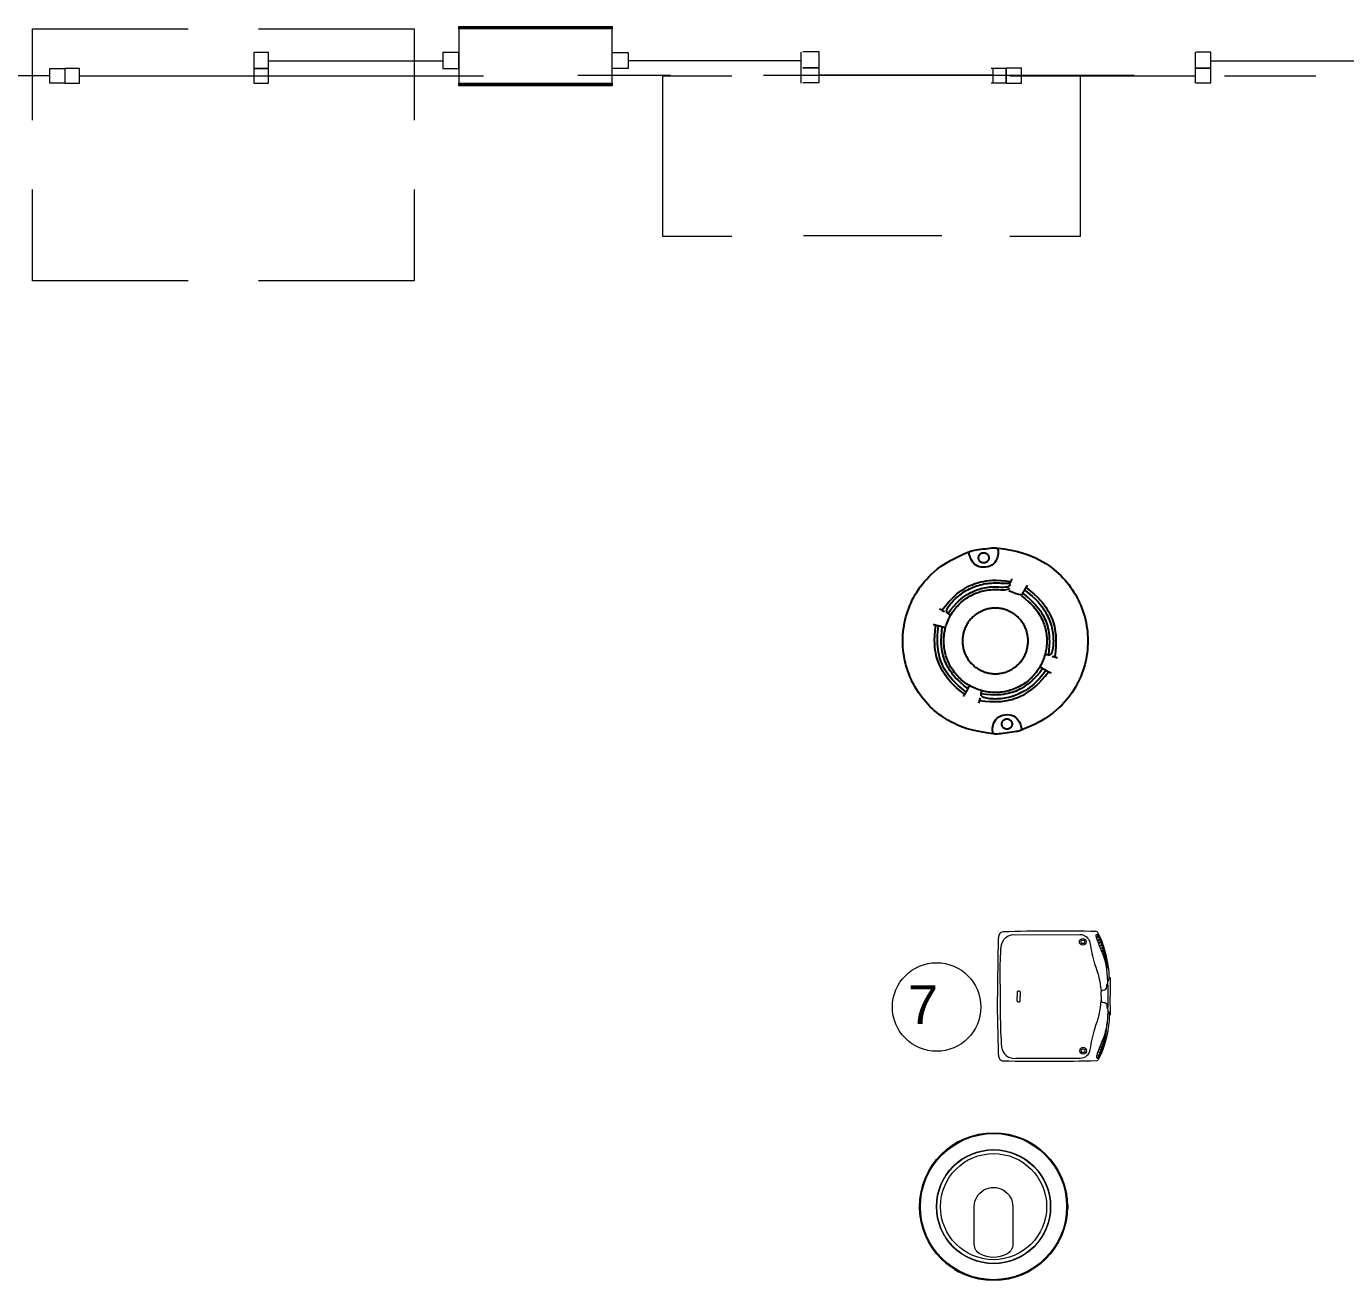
# Model space of a CAD drawing. Header units: inches. Extents: x 0.9 to 36.3, y 0.7 to 23.3.
# Drawn here: x 26.314 to 28.094, y 7.608 to 9.3 of the extents above; entities that cross this region are included whole.
import ezdxf

# ---------------------------------------------------------------- set-up
doc = ezdxf.new("R2010")
doc.units = ezdxf.units.IN
doc.layers.get('0').update_dxf_attribs({"color": 1})
for name, color, linetype, lineweight, true_color in [('Blocks', 7, 'Continuous', 5, 0x9a9c7f), ('Numbering Projectors', 7, 'Continuous', 0, 0x9a9c7f), ('PDF_Geometry', 7, 'Continuous', 9, 0x777777)]:
    doc.layers.add(name, color=color, linetype=linetype, lineweight=lineweight, true_color=true_color)
doc.layers.add('CCTV', color=38, linetype='Continuous', lineweight=0)
doc.layers.add('Smoke Detector', color=40, linetype='Continuous')
doc.styles.get("Standard").update_dxf_attribs({"font": 'arial.ttf'})

# ---------------------------------------------------------------- blocks, each defined once
blk = doc.blocks.new('HD60-TOP')
at = {"lineweight": 0}
for p, q in [((-1.292, 2.238), (-1.286, 2.228)), ((2.584, 0), (2.572, 0)), ((-1.292, -2.238), (-1.286, -2.228))]:
    blk.add_line(p, q, dxfattribs=at)
at = {"lineweight": 0, "flags": 128}
for points in [[(-1.241, 2.267), (-1.235, 2.257, 0.011482), (-1.337, 2.198), (-1.343, 2.208, -0.005759)], [(0.67, 0), (0.67, -1.304, -0.281624), (0.455, -1.655, -0.240543), (-0.455, -1.655, -0.281624), (-0.67, -1.304), (-0.67, 0, -1.000121)], [(2.584, -0.059), (2.572, -0.059, 0.011482), (2.572, 0.059), (2.584, 0.059, -0.005759)], [(-1.343, -2.208), (-1.337, -2.198, 0.011482), (-1.235, -2.257), (-1.241, -2.267, -0.005759)]]:
    blk.add_lwpolyline(points, format="xyb", close=True, dxfattribs=at)
at = {"lineweight": 0}
for radius in [2.572, 2.541, 1.986, 1.974]:
    blk.add_circle((0, 0), radius, dxfattribs=at)
blk.add_circle((0, 0), 1.845)
blk = doc.blocks.new('Epson 5040ub_top_cad-block.com')
at = {"color": 0}
for points in [[(-73.9, -4.5), (-73.9, 0), (0, 0)], [(73.9, -4.5), (73.9, 0), (0, 0)], [(-230.6, -53.4), (-238.1, -47.2)], [(-219.7, -49.3), (-227.7, -42.6)], [(-208.3, -44.9), (-216.4, -38.2)], [(-198.7, -41.1), (-206.5, -34.6)], [(-188.1, -37), (-195.3, -31)], [(-177.2, -32.4), (-183.1, -27.5)], [(-167.9, -28.7), (-172.6, -24.9)], [(-157.3, -24.9), (-160.4, -22.3)], [(-147.5, -21.8), (-149.4, -20.3)], [(-138.3, -19.3), (-138.9, -18.8)], [(138.3, -19.3), (138.9, -18.8)], [(147.5, -21.8), (149.4, -20.3)], [(157.3, -24.9), (160.4, -22.3)], [(167.9, -28.7), (172.6, -24.9)], [(177.2, -32.4), (183.1, -27.5)], [(188.1, -37), (195.3, -31)], [(198.7, -41.1), (206.5, -34.6)], [(208.3, -44.9), (216.4, -38.2)], [(219.7, -49.3), (227.7, -42.6)], [(230.6, -53.4), (238.1, -47.2)], [(-18.6, -359.4), (0, -359.4)], [(18.6, -359.4), (0, -359.4)], [(-18.6, -371.4), (0, -371.4)], [(18.6, -371.4), (0, -371.4)], [(-48.7, -438.5), (48.7, -438.5)]]:
    blk.add_lwpolyline(points, dxfattribs=at)
for points in [[(0, -36.6), (-16.8, -36.6, -0.354906), (-24.2, -30.6, -0.016056), (-25.6, -22.2, 0.285232), (-31.3, -15.4, 0.084022), (-44.3, -13.5, -0.143766), (-48.6, -12.3, -0.072792), (-51.7, -9.7), (-60.2, -10.3, 0.320532), (-65.8, -5.2, 0.048215), (-96.9, -4.8, 0.096612), (-253.6, -49, 0.263617), (-257.6, -55.1, 0.012885), (-257.6, -426.5, -0.781265)], [(-60.2, -10.3), (-106, -13.5, 0.045223), (-106, -13.5, 0.07056), (-174.3, -31.3, -0.006437), (-228.3, -52.6, -0.072856), (-242.6, -55.7, -0.70445), (-245.6, -48.9, -0.081569), (-240.3, -45.4, -0.0531), (-169.8, -21.4, -0.048177), (-106, -13.5, -6.183682)], [(-48.7, -438.5), (-87.3, -438.5, -0.020934), (-200.3, -433.8, -0.427836), (-246.2, -376.8), (-246.2, -120.6, -0.367703), (-212.3, -80.7, 0.026801), (-129.5, -62.7, 0.03082), (-129.5, -62.7, -0.081077), (-16.8, -36.6, -8.970593)], [(-246.5, -53.2, -0.112665), (-245.6, -51.7, -0.081569), (-240.3, -48.2, -0.0531), (-169.8, -24.2, -0.02751), (-133.5, -18.2, -0.02751)], [(0, -36.6), (16.8, -36.6, 0.354906), (24.2, -30.6, 0.016056), (25.6, -22.2, -0.285232), (31.3, -15.4, -0.084022), (44.3, -13.5, 0.143766), (48.6, -12.3, 0.072792), (51.7, -9.7), (60.2, -10.3, -0.320532), (65.8, -5.2, -0.048215), (96.9, -4.8, -0.096612), (253.6, -49, -0.263617), (257.6, -55.1, -0.012885), (257.6, -426.5, 0.781265)], [(48.7, -438.5), (87.3, -438.5, 0.020934), (200.3, -433.8, 0.427836), (246.2, -376.8), (246.2, -120.6, 0.367703), (212.3, -80.7, -0.026801), (129.5, -62.7, -0.03082), (129.5, -62.7, 0.081077), (16.8, -36.6, 8.970593)], [(60.2, -10.3), (106, -13.5, -0.045223), (106, -13.5, -0.07056), (174.3, -31.3, 0.006437), (228.3, -52.6, 0.072856), (242.6, -55.7, 0.70445), (245.6, -48.9, 0.081569), (240.3, -45.4, 0.0531), (169.8, -21.4, 0.048177), (106, -13.5, 6.183682)], [(246.5, -53.2, 0.112665), (245.6, -51.7, 0.081569), (240.3, -48.2, 0.0531), (169.8, -24.2, 0.02751), (133.5, -18.2, 0.02751)], [(-257.6, -426.5, 0.30611), (-247.4, -441.7, 0.079705), (-229.7, -445.7, 0.003039), (0, -450, 73.76926)], [(257.6, -426.5, -0.30611), (247.4, -441.7, -0.079705), (229.7, -445.7, -0.003039), (0, -450, -73.76926)]]:
    blk.add_lwpolyline(points, format="xyb", dxfattribs=at)
for centre, radius in [((-217, -109.2), 13.3), ((-217, -109.2), 7.38), ((217, -109.2), 13.3), ((217, -109.2), 7.38)]:
    blk.add_circle(centre, radius, dxfattribs=at)
for centre, radius, start, end in [((0, -858.8), 850.7, 86.5169, 93.4831), ((-14, -365.4), 7.59, 127.7395, 232.2605), ((14, -365.4), 7.59, 307.7395, 52.2605)]:
    blk.add_arc(centre, radius, start, end, dxfattribs=at)

msp = doc.modelspace()

# ---------------------------------------------------------------- linework, layer by layer
at = {"layer": 'Numbering Projectors', "linetype": 'ByBlock', "ltscale": 0.001}
msp.add_circle((27.5418, 7.9769), 0.0597, dxfattribs=at)
at = {"layer": 'PDF_Geometry', "linetype": 'ByBlock'}
for points in [[(26.3223, 9.173), (26.3223, 9.2963), (26.5323, 9.2963)], [(26.6272, 9.2963), (26.8372, 9.2963), (26.8372, 9.173)], [(26.8972, 9.298), (27.1039, 9.298), (26.8972, 9.298)], [(27.359, 9.223), (27.359, 9.243), (27.359, 9.2647)], [(27.3615, 9.2239), (27.3832, 9.2239), (27.3832, 9.2438), (27.3615, 9.2438), (27.3832, 9.2438), (27.3832, 9.2655), (27.3615, 9.2655)], [(27.891, 9.2231), (27.891, 9.2431), (27.891, 9.2648)], [(27.8917, 9.2233), (27.9117, 9.2233), (27.9117, 9.2434), (27.8917, 9.2434), (27.9117, 9.2434), (27.9117, 9.265), (27.8917, 9.265)], [(26.6406, 9.253), (26.8756, 9.253)], [(27.359, 9.253), (27.1257, 9.253)], [(27.6354, 9.2429), (27.6354, 9.2229), (27.6354, 9.2429), (27.6154, 9.2429)], [(27.6181, 9.2238), (27.6181, 9.2438)], [(27.6361, 9.2231), (27.6561, 9.2231), (27.6561, 9.2431), (27.6361, 9.2431)], [(27.9116, 9.2533), (28.1466, 9.2533)], [(26.3456, 9.233), (26.1106, 9.233)], [(26.3856, 9.233), (26.6206, 9.233)], [(26.4306, 9.233), (26.9306, 9.233)], [(27.0578, 9.2337), (27.1828, 9.2337)], [(27.1724, 9.233), (27.2657, 9.233)], [(27.1725, 9.0164), (27.1725, 9.233)], [(27.3081, 9.2338), (27.8081, 9.2338)], [(27.3624, 9.2336), (27.549, 9.2336)], [(27.6181, 9.2338), (27.3831, 9.2338)], [(27.6354, 9.2229), (27.6154, 9.2229)], [(27.6406, 9.233), (27.7355, 9.233), (27.7355, 9.0163), (27.6406, 9.0163)], [(27.6561, 9.2331), (27.891, 9.2331)], [(27.9299, 9.2328), (28.0533, 9.2328)], [(26.5323, 8.9563), (26.3223, 8.9563), (26.3223, 9.0796)], [(26.8372, 9.0796), (26.8372, 8.9563), (26.6272, 8.9563)], [(27.2657, 9.0164), (27.1724, 9.0164)], [(27.549, 9.0169), (27.3624, 9.0169)]]:
    msp.add_lwpolyline(points, dxfattribs=at)
for points in [[(27.1039, 9.298), (27.1039, 9.2963), (26.8972, 9.2963), (26.8972, 9.298), (26.8972, 9.2996), (27.1039, 9.2996)], [(26.8972, 9.2963), (26.8972, 9.2663), (26.8972, 9.223), (27.1039, 9.223), (27.1039, 9.2663), (27.1039, 9.2963)], [(26.6406, 9.243), (26.6406, 9.2646), (26.6206, 9.2646), (26.6206, 9.243)], [(26.8972, 9.243), (26.8972, 9.2646), (26.8756, 9.2646), (26.8756, 9.243)], [(27.1039, 9.243), (27.1039, 9.2646), (27.1256, 9.2646), (27.1256, 9.243)], [(26.3456, 9.223), (26.3456, 9.243), (26.3656, 9.243), (26.3656, 9.223)], [(26.3856, 9.223), (26.3856, 9.243), (26.3656, 9.243), (26.3656, 9.223)], [(26.6406, 9.223), (26.6406, 9.243), (26.6206, 9.243), (26.6206, 9.223)], [(27.1039, 9.2213), (27.1039, 9.2196), (26.8972, 9.2196), (26.8972, 9.2213), (26.8972, 9.223), (27.1039, 9.223)], [(26.8972, 9.2213), (27.1039, 9.2213)]]:
    msp.add_lwpolyline(points, close=True, dxfattribs=at)
at = {"layer": 'Smoke Detector', "linetype": 'ByBlock'}
for points in [[(27.6184, 8.5747), (27.6161, 8.573), (27.6136, 8.5717), (27.6108, 8.5708), (27.6078, 8.5702), (27.6049, 8.57), (27.6019, 8.5702), (27.5991, 8.5708), (27.5965, 8.5718), (27.5942, 8.5732), (27.5922, 8.575), (27.5905, 8.5769), (27.5891, 8.5791), (27.5879, 8.5812), (27.587, 8.5834), (27.5864, 8.5853), (27.5859, 8.5871), (27.5857, 8.5885), (27.5858, 8.5896), (27.5861, 8.5905), (27.5868, 8.5912), (27.5878, 8.5918), (27.5891, 8.5922), (27.5908, 8.5926), (27.5929, 8.593), (27.5955, 8.5934), (27.5983, 8.5939), (27.6014, 8.5943), (27.6046, 8.5947), (27.6078, 8.5951), (27.6109, 8.5955), (27.6138, 8.5958), (27.6164, 8.5961), (27.6185, 8.5963), (27.6203, 8.5963), (27.6217, 8.5963), (27.6228, 8.596), (27.6236, 8.5955), (27.6241, 8.5947), (27.6245, 8.5936), (27.6247, 8.5922), (27.6247, 8.5904), (27.6246, 8.5883), (27.6242, 8.586), (27.6237, 8.5836), (27.6228, 8.5812), (27.6217, 8.5788), (27.6202, 8.5766)], [(27.6087, 8.5888), (27.6089, 8.5886), (27.6091, 8.5885), (27.6093, 8.5884), (27.6095, 8.5883), (27.6097, 8.5881), (27.6098, 8.588), (27.61, 8.5878), (27.6102, 8.5877), (27.6103, 8.5875), (27.6105, 8.5873), (27.6106, 8.5872), (27.6108, 8.587), (27.6109, 8.5868), (27.611, 8.5866), (27.6111, 8.5864), (27.6113, 8.5862), (27.6114, 8.586), (27.6115, 8.5858), (27.6116, 8.5856), (27.6117, 8.5854), (27.6117, 8.5852), (27.6118, 8.585), (27.6119, 8.5848), (27.612, 8.5846), (27.612, 8.5843), (27.6121, 8.5841), (27.6121, 8.5839), (27.6121, 8.5837), (27.6122, 8.5834), (27.6122, 8.5832), (27.6122, 8.583), (27.6122, 8.5828), (27.6122, 8.5825), (27.6122, 8.5823), (27.6122, 8.5821), (27.6121, 8.5819), (27.6121, 8.5816), (27.6121, 8.5814), (27.612, 8.5812), (27.612, 8.581), (27.6119, 8.5808), (27.6118, 8.5805), (27.6117, 8.5803), (27.6117, 8.5801), (27.6116, 8.5799), (27.6115, 8.5797), (27.6114, 8.5795), (27.6113, 8.5793), (27.6111, 8.5791), (27.611, 8.5789), (27.6109, 8.5787), (27.6108, 8.5786), (27.6106, 8.5784), (27.6105, 8.5782), (27.6103, 8.578), (27.6102, 8.5779), (27.61, 8.5777), (27.6098, 8.5776), (27.6097, 8.5774), (27.6095, 8.5773), (27.6093, 8.5771), (27.6091, 8.577), (27.6089, 8.5769), (27.6087, 8.5768), (27.6085, 8.5767), (27.6083, 8.5766), (27.6081, 8.5765), (27.6079, 8.5764), (27.6077, 8.5763), (27.6075, 8.5762), (27.6073, 8.5761), (27.6071, 8.5761), (27.6068, 8.576), (27.6066, 8.576), (27.6064, 8.5759), (27.6062, 8.5759), (27.606, 8.5759), (27.6057, 8.5759), (27.6055, 8.5759), (27.6053, 8.5759), (27.605, 8.5759), (27.6048, 8.5759), (27.6046, 8.5759), (27.6044, 8.5759), (27.6041, 8.5759), (27.6039, 8.576), (27.6037, 8.576), (27.6035, 8.5761), (27.6033, 8.5761), (27.603, 8.5762), (27.6028, 8.5763), (27.6026, 8.5764), (27.6024, 8.5765), (27.6022, 8.5766), (27.602, 8.5767), (27.6018, 8.5768), (27.6016, 8.5769), (27.6014, 8.577), (27.6012, 8.5771), (27.6011, 8.5773), (27.6009, 8.5774), (27.6007, 8.5776), (27.6005, 8.5777), (27.6004, 8.5779), (27.6002, 8.578), (27.6001, 8.5782), (27.5999, 8.5784), (27.5998, 8.5786), (27.5996, 8.5787), (27.5995, 8.5789), (27.5994, 8.5791), (27.5993, 8.5793), (27.5992, 8.5795), (27.5991, 8.5797), (27.599, 8.5799), (27.5989, 8.5801), (27.5988, 8.5803), (27.5987, 8.5805), (27.5987, 8.5808), (27.5986, 8.581), (27.5985, 8.5812), (27.5985, 8.5814), (27.5984, 8.5816), (27.5984, 8.5819), (27.5984, 8.5821), (27.5984, 8.5823), (27.5984, 8.5825), (27.5984, 8.5828), (27.5984, 8.583), (27.5984, 8.5832), (27.5984, 8.5834), (27.5984, 8.5837), (27.5984, 8.5839), (27.5985, 8.5841), (27.5985, 8.5843), (27.5986, 8.5846), (27.5987, 8.5848), (27.5987, 8.585), (27.5988, 8.5852), (27.5989, 8.5854), (27.599, 8.5856), (27.5991, 8.5858), (27.5992, 8.586), (27.5993, 8.5862), (27.5994, 8.5864), (27.5995, 8.5866), (27.5996, 8.5868), (27.5998, 8.587), (27.5999, 8.5872), (27.6001, 8.5873), (27.6002, 8.5875), (27.6004, 8.5877), (27.6005, 8.5878), (27.6007, 8.588), (27.6009, 8.5881), (27.6011, 8.5883), (27.6012, 8.5884), (27.6014, 8.5885), (27.6016, 8.5886), (27.6018, 8.5888), (27.602, 8.5889), (27.6022, 8.589), (27.6024, 8.5891), (27.6026, 8.5892), (27.6028, 8.5892), (27.603, 8.5893), (27.6033, 8.5894), (27.6035, 8.5895), (27.6037, 8.5895), (27.6039, 8.5896), (27.6041, 8.5896), (27.6044, 8.5896), (27.6046, 8.5897), (27.6048, 8.5897), (27.605, 8.5897), (27.6053, 8.5897), (27.6055, 8.5897), (27.6057, 8.5897), (27.606, 8.5897), (27.6062, 8.5896), (27.6064, 8.5896), (27.6066, 8.5896), (27.6068, 8.5895), (27.6071, 8.5895), (27.6073, 8.5894), (27.6075, 8.5893), (27.6077, 8.5892), (27.6079, 8.5892), (27.6081, 8.5891), (27.6083, 8.589), (27.6085, 8.5889)], [(27.5782, 8.4821), (27.5778, 8.4807), (27.5775, 8.4793), (27.5773, 8.4779), (27.577, 8.4764), (27.5769, 8.475), (27.5768, 8.4736), (27.5767, 8.4721), (27.5767, 8.4707), (27.5767, 8.4692), (27.5768, 8.4678), (27.5769, 8.4663), (27.577, 8.4649), (27.5773, 8.4635), (27.5775, 8.462), (27.5778, 8.4606), (27.5782, 8.4592), (27.5786, 8.4578), (27.579, 8.4564), (27.5795, 8.4551), (27.58, 8.4537), (27.5806, 8.4524), (27.5812, 8.4511), (27.5819, 8.4498), (27.5826, 8.4485), (27.5833, 8.4473), (27.5841, 8.4461), (27.585, 8.4449), (27.5858, 8.4437), (27.5867, 8.4426), (27.5877, 8.4415), (27.5886, 8.4404), (27.5896, 8.4394), (27.5907, 8.4383), (27.5918, 8.4374), (27.5929, 8.4364), (27.594, 8.4355), (27.5952, 8.4347), (27.5964, 8.4338), (27.5976, 8.4331), (27.5988, 8.4323), (27.6001, 8.4316), (27.6014, 8.431), (27.6027, 8.4303), (27.604, 8.4298), (27.6054, 8.4292), (27.6067, 8.4287), (27.6081, 8.4283), (27.6095, 8.4279), (27.6109, 8.4275), (27.6123, 8.4272), (27.6137, 8.427), (27.6152, 8.4268), (27.6166, 8.4266), (27.6181, 8.4265), (27.6195, 8.4264), (27.621, 8.4264), (27.6224, 8.4264), (27.6238, 8.4265), (27.6253, 8.4266), (27.6267, 8.4268), (27.6282, 8.427), (27.6296, 8.4272), (27.631, 8.4275), (27.6324, 8.4279), (27.6338, 8.4283), (27.6352, 8.4287), (27.6366, 8.4292), (27.6379, 8.4298), (27.6392, 8.4303), (27.6405, 8.431), (27.6418, 8.4316), (27.6431, 8.4323), (27.6443, 8.4331), (27.6456, 8.4338), (27.6467, 8.4347), (27.6479, 8.4355), (27.649, 8.4364), (27.6502, 8.4374), (27.6512, 8.4383), (27.6523, 8.4394), (27.6533, 8.4404), (27.6542, 8.4415), (27.6552, 8.4426), (27.6561, 8.4437), (27.6569, 8.4449), (27.6578, 8.4461), (27.6586, 8.4473), (27.6593, 8.4485), (27.66, 8.4498), (27.6607, 8.4511), (27.6613, 8.4524), (27.6619, 8.4537), (27.6624, 8.4551), (27.6629, 8.4564), (27.6633, 8.4578), (27.6637, 8.4592), (27.6641, 8.4606), (27.6644, 8.462), (27.6646, 8.4635), (27.6649, 8.4649), (27.665, 8.4663), (27.6651, 8.4678), (27.6652, 8.4692), (27.6652, 8.4707), (27.6652, 8.4721), (27.6651, 8.4736), (27.665, 8.475), (27.6649, 8.4764), (27.6646, 8.4779), (27.6644, 8.4793), (27.6641, 8.4807), (27.6637, 8.4821), (27.6633, 8.4835), (27.6629, 8.4849), (27.6624, 8.4863), (27.6619, 8.4876), (27.6613, 8.4889), (27.6607, 8.4903), (27.66, 8.4915), (27.6593, 8.4928), (27.6586, 8.4941), (27.6578, 8.4953), (27.6569, 8.4965), (27.6561, 8.4976), (27.6552, 8.4988), (27.6542, 8.4999), (27.6533, 8.5009), (27.6523, 8.502), (27.6512, 8.503), (27.6502, 8.504), (27.649, 8.5049), (27.6479, 8.5058), (27.6467, 8.5067), (27.6456, 8.5075), (27.6443, 8.5083), (27.6431, 8.509), (27.6418, 8.5097), (27.6405, 8.5104), (27.6392, 8.511), (27.6379, 8.5116), (27.6366, 8.5121), (27.6352, 8.5126), (27.6338, 8.513), (27.6324, 8.5134), (27.631, 8.5138), (27.6296, 8.5141), (27.6282, 8.5144), (27.6267, 8.5146), (27.6253, 8.5147), (27.6238, 8.5149), (27.6224, 8.5149), (27.621, 8.515), (27.6195, 8.5149), (27.6181, 8.5149), (27.6166, 8.5147), (27.6152, 8.5146), (27.6137, 8.5144), (27.6123, 8.5141), (27.6109, 8.5138), (27.6095, 8.5134), (27.6081, 8.513), (27.6067, 8.5126), (27.6054, 8.5121), (27.604, 8.5116), (27.6027, 8.511), (27.6014, 8.5104), (27.6001, 8.5097), (27.5988, 8.509), (27.5976, 8.5083), (27.5964, 8.5075), (27.5952, 8.5067), (27.594, 8.5058), (27.5929, 8.5049), (27.5918, 8.504), (27.5907, 8.503), (27.5896, 8.502), (27.5886, 8.5009), (27.5877, 8.4999), (27.5867, 8.4988), (27.5858, 8.4976), (27.585, 8.4965), (27.5841, 8.4953), (27.5833, 8.4941), (27.5826, 8.4928), (27.5819, 8.4915), (27.5812, 8.4903), (27.5806, 8.4889), (27.58, 8.4876), (27.5795, 8.4863), (27.579, 8.4849), (27.5786, 8.4835)], [(27.6235, 8.3667), (27.6258, 8.3683), (27.6283, 8.3696), (27.6311, 8.3706), (27.6341, 8.3711), (27.637, 8.3713), (27.64, 8.3711), (27.6428, 8.3706), (27.6454, 8.3695), (27.6477, 8.3681), (27.6497, 8.3664), (27.6514, 8.3644), (27.6528, 8.3623), (27.654, 8.3601), (27.6549, 8.358), (27.6556, 8.356), (27.656, 8.3543), (27.6562, 8.3528), (27.6561, 8.3517), (27.6558, 8.3508), (27.6551, 8.3501), (27.6542, 8.3495), (27.6528, 8.3491), (27.6511, 8.3487), (27.649, 8.3483), (27.6464, 8.3479), (27.6436, 8.3475), (27.6405, 8.347), (27.6373, 8.3466), (27.6341, 8.3462), (27.631, 8.3458), (27.6281, 8.3455), (27.6255, 8.3452), (27.6234, 8.3451), (27.6216, 8.345), (27.6202, 8.3451), (27.6192, 8.3454), (27.6183, 8.3459), (27.6178, 8.3466), (27.6174, 8.3477), (27.6173, 8.3492), (27.6172, 8.3509), (27.6173, 8.353), (27.6177, 8.3553), (27.6182, 8.3577), (27.6191, 8.3601), (27.6202, 8.3625), (27.6217, 8.3647)], [(27.6433, 8.3568), (27.6433, 8.3566), (27.6432, 8.3563), (27.6431, 8.3561), (27.643, 8.3559), (27.6429, 8.3557), (27.6428, 8.3555), (27.6427, 8.3553), (27.6426, 8.3551), (27.6425, 8.3549), (27.6424, 8.3547), (27.6423, 8.3545), (27.6421, 8.3544), (27.642, 8.3542), (27.6418, 8.354), (27.6417, 8.3538), (27.6415, 8.3537), (27.6414, 8.3535), (27.6412, 8.3534), (27.641, 8.3532), (27.6408, 8.3531), (27.6407, 8.3529), (27.6405, 8.3528), (27.6403, 8.3527), (27.6401, 8.3526), (27.6399, 8.3525), (27.6397, 8.3524), (27.6395, 8.3523), (27.6393, 8.3522), (27.6391, 8.3521), (27.6389, 8.352), (27.6386, 8.3519), (27.6384, 8.3519), (27.6382, 8.3518), (27.638, 8.3518), (27.6378, 8.3517), (27.6375, 8.3517), (27.6373, 8.3517), (27.6371, 8.3517), (27.6369, 8.3517), (27.6366, 8.3516), (27.6364, 8.3517), (27.6362, 8.3517), (27.636, 8.3517), (27.6357, 8.3517), (27.6355, 8.3517), (27.6353, 8.3518), (27.6351, 8.3518), (27.6348, 8.3519), (27.6346, 8.3519), (27.6344, 8.352), (27.6342, 8.3521), (27.634, 8.3522), (27.6338, 8.3523), (27.6336, 8.3524), (27.6334, 8.3525), (27.6332, 8.3526), (27.633, 8.3527), (27.6328, 8.3528), (27.6326, 8.3529), (27.6324, 8.3531), (27.6322, 8.3532), (27.6321, 8.3534), (27.6319, 8.3535), (27.6317, 8.3537), (27.6316, 8.3538), (27.6314, 8.354), (27.6313, 8.3542), (27.6311, 8.3544), (27.631, 8.3545), (27.6309, 8.3547), (27.6308, 8.3549), (27.6306, 8.3551), (27.6305, 8.3553), (27.6304, 8.3555), (27.6303, 8.3557), (27.6302, 8.3559), (27.6302, 8.3561), (27.6301, 8.3563), (27.63, 8.3566), (27.6299, 8.3568), (27.6299, 8.357), (27.6298, 8.3572), (27.6298, 8.3574), (27.6298, 8.3577), (27.6297, 8.3579), (27.6297, 8.3581), (27.6297, 8.3583), (27.6297, 8.3586), (27.6297, 8.3588), (27.6297, 8.359), (27.6297, 8.3592), (27.6298, 8.3595), (27.6298, 8.3597), (27.6298, 8.3599), (27.6299, 8.3601), (27.6299, 8.3604), (27.63, 8.3606), (27.6301, 8.3608), (27.6302, 8.361), (27.6302, 8.3612), (27.6303, 8.3614), (27.6304, 8.3616), (27.6305, 8.3618), (27.6306, 8.362), (27.6308, 8.3622), (27.6309, 8.3624), (27.631, 8.3626), (27.6311, 8.3628), (27.6313, 8.363), (27.6314, 8.3631), (27.6316, 8.3633), (27.6317, 8.3635), (27.6319, 8.3636), (27.6321, 8.3638), (27.6322, 8.3639), (27.6324, 8.3641), (27.6326, 8.3642), (27.6328, 8.3643), (27.633, 8.3644), (27.6332, 8.3646), (27.6334, 8.3647), (27.6336, 8.3648), (27.6338, 8.3649), (27.634, 8.365), (27.6342, 8.365), (27.6344, 8.3651), (27.6346, 8.3652), (27.6348, 8.3653), (27.6351, 8.3653), (27.6353, 8.3654), (27.6355, 8.3654), (27.6357, 8.3654), (27.636, 8.3655), (27.6362, 8.3655), (27.6364, 8.3655), (27.6366, 8.3655), (27.6369, 8.3655), (27.6371, 8.3655), (27.6373, 8.3655), (27.6375, 8.3654), (27.6378, 8.3654), (27.638, 8.3654), (27.6382, 8.3653), (27.6384, 8.3653), (27.6386, 8.3652), (27.6389, 8.3651), (27.6391, 8.365), (27.6393, 8.365), (27.6395, 8.3649), (27.6397, 8.3648), (27.6399, 8.3647), (27.6401, 8.3646), (27.6403, 8.3644), (27.6405, 8.3643), (27.6407, 8.3642), (27.6408, 8.3641), (27.641, 8.3639), (27.6412, 8.3638), (27.6414, 8.3636), (27.6415, 8.3635), (27.6417, 8.3633), (27.6418, 8.3631), (27.642, 8.363), (27.6421, 8.3628), (27.6423, 8.3626), (27.6424, 8.3624), (27.6425, 8.3622), (27.6426, 8.362), (27.6427, 8.3618), (27.6428, 8.3616), (27.6429, 8.3614), (27.643, 8.3612), (27.6431, 8.361), (27.6432, 8.3608), (27.6433, 8.3606), (27.6433, 8.3604), (27.6434, 8.3601), (27.6434, 8.3599), (27.6435, 8.3597), (27.6435, 8.3595), (27.6435, 8.3592), (27.6435, 8.359), (27.6435, 8.3588), (27.6436, 8.3586), (27.6435, 8.3583), (27.6435, 8.3581), (27.6435, 8.3579), (27.6435, 8.3577), (27.6435, 8.3574), (27.6434, 8.3572), (27.6434, 8.357)]]:
    msp.add_lwpolyline(points, close=True, dxfattribs=at)
for points in [[(27.621, 8.5963), (27.6324, 8.5948), (27.6424, 8.5931), (27.6511, 8.5912), (27.6587, 8.5891), (27.6652, 8.5869), (27.671, 8.5846), (27.6762, 8.5822), (27.6808, 8.5798), (27.6852, 8.5774), (27.6892, 8.5749), (27.693, 8.5724), (27.6966, 8.5698), (27.7, 8.5672), (27.7032, 8.5645), (27.7063, 8.5618), (27.7092, 8.5589), (27.7121, 8.556), (27.7148, 8.553), (27.7174, 8.5499), (27.72, 8.5467), (27.7224, 8.5434), (27.7247, 8.54), (27.727, 8.5366), (27.7291, 8.5331), (27.731, 8.5295), (27.7329, 8.5259), (27.7346, 8.5222), (27.7363, 8.5184), (27.7378, 8.5146), (27.7392, 8.5108), (27.7404, 8.5069), (27.7415, 8.503), (27.7425, 8.499), (27.7434, 8.495), (27.7441, 8.491), (27.7447, 8.487), (27.7452, 8.4829), (27.7455, 8.4788), (27.7457, 8.4748), (27.7458, 8.4707), (27.7457, 8.4666), (27.7455, 8.4625), (27.7452, 8.4584), (27.7447, 8.4544), (27.7441, 8.4503), (27.7434, 8.4463), (27.7425, 8.4423), (27.7415, 8.4384), (27.7404, 8.4344), (27.7392, 8.4305), (27.7378, 8.4267), (27.7363, 8.4229), (27.7346, 8.4192), (27.7329, 8.4155), (27.731, 8.4118), (27.7291, 8.4083), (27.7269, 8.4048), (27.7247, 8.4013), (27.7223, 8.3979), (27.7197, 8.3945), (27.7169, 8.3911), (27.7139, 8.3877), (27.7106, 8.3842), (27.707, 8.3807), (27.7032, 8.3772), (27.6988, 8.3736), (27.6939, 8.3699), (27.6881, 8.366), (27.6814, 8.3621), (27.6737, 8.3581), (27.6646, 8.3539), (27.6542, 8.3495)], [(27.6202, 8.3451), (27.609, 8.3466), (27.5992, 8.3483), (27.5906, 8.3502), (27.5832, 8.3522), (27.5766, 8.3544), (27.5709, 8.3567), (27.5657, 8.3591), (27.5611, 8.3615), (27.5567, 8.364), (27.5527, 8.3664), (27.5489, 8.369), (27.5453, 8.3715), (27.5419, 8.3741), (27.5387, 8.3768), (27.5356, 8.3796), (27.5327, 8.3824), (27.5298, 8.3853), (27.5271, 8.3884), (27.5245, 8.3915), (27.5219, 8.3947), (27.5195, 8.398), (27.5172, 8.4013), (27.515, 8.4048), (27.5129, 8.4083), (27.5109, 8.4118), (27.509, 8.4155), (27.5073, 8.4192), (27.5056, 8.4229), (27.5041, 8.4267), (27.5028, 8.4305), (27.5015, 8.4344), (27.5004, 8.4384), (27.4994, 8.4423), (27.4985, 8.4463), (27.4978, 8.4503), (27.4972, 8.4544), (27.4967, 8.4584), (27.4964, 8.4625), (27.4962, 8.4666), (27.4961, 8.4707), (27.4962, 8.4748), (27.4964, 8.4788), (27.4967, 8.4829), (27.4972, 8.487), (27.4978, 8.491), (27.4985, 8.495), (27.4994, 8.499), (27.5004, 8.503), (27.5015, 8.5069), (27.5028, 8.5108), (27.5041, 8.5146), (27.5056, 8.5184), (27.5073, 8.5222), (27.509, 8.5259), (27.5109, 8.5295), (27.5129, 8.5331), (27.515, 8.5366), (27.5172, 8.54), (27.5196, 8.5435), (27.5222, 8.5469), (27.525, 8.5503), (27.528, 8.5537), (27.5313, 8.5571), (27.5349, 8.5606), (27.5388, 8.5642), (27.5431, 8.5678), (27.5481, 8.5715), (27.5539, 8.5753), (27.5606, 8.5793), (27.5685, 8.5834), (27.5777, 8.5876), (27.5884, 8.592)], [(27.549, 8.5122), (27.5537, 8.5182), (27.5581, 8.5233), (27.5621, 8.5276), (27.5658, 8.5312), (27.5692, 8.5342), (27.5725, 8.5367), (27.5755, 8.5389), (27.5784, 8.5407), (27.5813, 8.5424), (27.584, 8.5439), (27.5868, 8.5453), (27.5896, 8.5465), (27.5924, 8.5476), (27.5953, 8.5486), (27.5983, 8.5495), (27.6015, 8.5503), (27.6049, 8.551), (27.6085, 8.5517), (27.6126, 8.5522), (27.6172, 8.5525), (27.6223, 8.5525), (27.6282, 8.5523), (27.6349, 8.5518), (27.6425, 8.5509)], [(27.6561, 8.5316), (27.6612, 8.5276), (27.6655, 8.5239), (27.6691, 8.5205), (27.6722, 8.5174), (27.6747, 8.5144), (27.6768, 8.5117), (27.6787, 8.5091), (27.6802, 8.5067), (27.6817, 8.5043), (27.6829, 8.5019), (27.6841, 8.4997), (27.6851, 8.4974), (27.686, 8.4952), (27.6868, 8.493), (27.6875, 8.4909), (27.6881, 8.4887), (27.6887, 8.4865), (27.6892, 8.4842), (27.6896, 8.482), (27.6899, 8.4797), (27.6902, 8.4775), (27.6903, 8.4752), (27.6905, 8.4729), (27.6905, 8.4707), (27.6905, 8.4684), (27.6903, 8.4661), (27.6902, 8.4639), (27.6899, 8.4616), (27.6896, 8.4593), (27.6892, 8.4571), (27.6887, 8.4549), (27.6881, 8.4527), (27.6875, 8.4505), (27.6868, 8.4483), (27.686, 8.4462), (27.6852, 8.4441), (27.6843, 8.442), (27.6833, 8.4399), (27.6823, 8.4379), (27.6812, 8.4359), (27.68, 8.4339), (27.6788, 8.432), (27.6775, 8.4302), (27.6761, 8.4283), (27.6747, 8.4266), (27.6732, 8.4248), (27.6717, 8.4231), (27.6701, 8.4215), (27.6685, 8.4199), (27.6668, 8.4184), (27.6651, 8.4169), (27.6633, 8.4155), (27.6615, 8.4141), (27.6596, 8.4129), (27.6577, 8.4116), (27.6557, 8.4104), (27.6537, 8.4093), (27.6517, 8.4083), (27.6497, 8.4073), (27.6476, 8.4064), (27.6454, 8.4056), (27.6433, 8.4048), (27.6411, 8.4041), (27.639, 8.4035), (27.6367, 8.4029), (27.6345, 8.4025), (27.6323, 8.4021), (27.63, 8.4017), (27.6278, 8.4015), (27.6255, 8.4013), (27.6232, 8.4012), (27.621, 8.4011), (27.6187, 8.4012), (27.6164, 8.4013), (27.6141, 8.4015), (27.6119, 8.4017), (27.6096, 8.4021), (27.6074, 8.4025), (27.6052, 8.4029), (27.603, 8.4035), (27.6008, 8.4041), (27.5986, 8.4048), (27.5965, 8.4056), (27.5943, 8.4064), (27.5923, 8.4073), (27.5902, 8.4083), (27.5882, 8.4093), (27.5862, 8.4104), (27.5842, 8.4116), (27.5823, 8.4129), (27.5804, 8.4141), (27.5786, 8.4155), (27.5768, 8.4169), (27.5751, 8.4184), (27.5734, 8.4199), (27.5718, 8.4215), (27.5702, 8.4231), (27.5687, 8.4248), (27.5672, 8.4266), (27.5658, 8.4283), (27.5644, 8.4302), (27.5631, 8.432), (27.5619, 8.4339), (27.5607, 8.4359), (27.5596, 8.4379), (27.5586, 8.4399), (27.5576, 8.442), (27.5567, 8.4441), (27.5559, 8.4462), (27.5551, 8.4483), (27.5544, 8.4505), (27.5538, 8.4527), (27.5532, 8.4549), (27.5528, 8.4571), (27.5523, 8.4593), (27.552, 8.4616), (27.5518, 8.4639), (27.5516, 8.4661), (27.5515, 8.4684), (27.5514, 8.4707), (27.5515, 8.4729), (27.5516, 8.4752), (27.5518, 8.4775), (27.552, 8.4797), (27.5523, 8.482), (27.5528, 8.4842), (27.5532, 8.4865), (27.5538, 8.4887), (27.5544, 8.4909), (27.5551, 8.493), (27.5559, 8.4952), (27.5567, 8.4973), (27.5576, 8.4994), (27.5586, 8.5014), (27.5596, 8.5034), (27.5607, 8.5054), (27.5619, 8.5074), (27.5631, 8.5093), (27.5644, 8.5112), (27.5658, 8.513), (27.5672, 8.5148), (27.5687, 8.5165), (27.5702, 8.5182), (27.5718, 8.5198), (27.5734, 8.5214), (27.5751, 8.523), (27.5768, 8.5244), (27.5786, 8.5258), (27.5804, 8.5272), (27.5823, 8.5285), (27.5842, 8.5297), (27.5862, 8.5309), (27.5882, 8.532), (27.5902, 8.533), (27.5923, 8.534), (27.5943, 8.5349), (27.5965, 8.5357), (27.5986, 8.5365), (27.6008, 8.5372), (27.603, 8.5378), (27.6052, 8.5384), (27.6074, 8.5389), (27.6097, 8.5393), (27.6121, 8.5396), (27.6145, 8.5398), (27.617, 8.54), (27.6197, 8.54), (27.6225, 8.54), (27.6254, 8.5399), (27.6283, 8.5398), (27.6311, 8.5397), (27.6338, 8.5397), (27.6361, 8.5399), (27.638, 8.5403), (27.6394, 8.5411), (27.6401, 8.5422)], [(27.56, 8.5058), (27.5589, 8.5065), (27.5578, 8.5072), (27.5569, 8.5078), (27.5562, 8.5085), (27.5557, 8.5093), (27.5554, 8.5102), (27.5553, 8.5112), (27.5555, 8.5124), (27.5561, 8.5137), (27.5568, 8.5153), (27.5579, 8.5169), (27.5591, 8.5187), (27.5605, 8.5205), (27.5621, 8.5224), (27.5638, 8.5242), (27.5656, 8.5261), (27.5674, 8.5278), (27.5693, 8.5296), (27.5713, 8.5312), (27.5733, 8.5328), (27.5753, 8.5343), (27.5774, 8.5358), (27.5796, 8.5372), (27.5818, 8.5385), (27.584, 8.5398), (27.5863, 8.5409), (27.5886, 8.542), (27.591, 8.543), (27.5934, 8.544), (27.5958, 8.5448), (27.5982, 8.5456), (27.6007, 8.5463), (27.6032, 8.547), (27.6057, 8.5475), (27.6082, 8.548), (27.6107, 8.5483), (27.6133, 8.5486), (27.6158, 8.5488), (27.6184, 8.549), (27.621, 8.549), (27.6235, 8.549), (27.626, 8.5489), (27.6285, 8.5487), (27.6308, 8.5486), (27.633, 8.5485), (27.635, 8.5485), (27.6368, 8.5485), (27.6383, 8.5486), (27.6395, 8.5488), (27.6405, 8.5492), (27.6413, 8.5497), (27.6419, 8.5504), (27.6423, 8.5512), (27.6427, 8.5522), (27.6431, 8.5533), (27.6434, 8.5545)], [(27.5568, 8.5077), (27.561, 8.513), (27.5649, 8.5176), (27.5685, 8.5214), (27.5718, 8.5246), (27.5749, 8.5273), (27.5777, 8.5295), (27.5805, 8.5314), (27.5831, 8.5331), (27.5856, 8.5346), (27.588, 8.5359), (27.5904, 8.5371), (27.5928, 8.5382), (27.5951, 8.5392), (27.5974, 8.54), (27.5997, 8.5407), (27.602, 8.5414), (27.6043, 8.542), (27.6067, 8.5425), (27.6091, 8.5429), (27.6116, 8.5432), (27.6142, 8.5435), (27.6168, 8.5437), (27.6196, 8.5437), (27.6226, 8.5437), (27.6256, 8.5436), (27.6287, 8.5434), (27.6317, 8.5434), (27.6345, 8.5435), (27.637, 8.5438), (27.6391, 8.5445), (27.6406, 8.5456), (27.6415, 8.5472)], [(27.6392, 8.5386), (27.6448, 8.5364), (27.6491, 8.5348), (27.6523, 8.5339), (27.6546, 8.5335), (27.6561, 8.5334), (27.657, 8.5337), (27.6576, 8.5342), (27.658, 8.5348), (27.6583, 8.5353), (27.6586, 8.5359), (27.659, 8.5365), (27.6593, 8.5371), (27.6596, 8.5376), (27.6599, 8.5382), (27.6603, 8.5388), (27.6606, 8.5394), (27.661, 8.54), (27.6613, 8.5406), (27.6617, 8.5413), (27.6621, 8.542), (27.6626, 8.5428), (27.6631, 8.5437), (27.6637, 8.5447), (27.6644, 8.5458)], [(27.6625, 8.5426), (27.6685, 8.5379), (27.6736, 8.5335), (27.6779, 8.5295), (27.6815, 8.5258), (27.6845, 8.5224), (27.687, 8.5192), (27.6891, 8.5161), (27.691, 8.5132), (27.6927, 8.5104), (27.6942, 8.5076), (27.6955, 8.5048), (27.6968, 8.5021), (27.6979, 8.4993), (27.6988, 8.4963), (27.6997, 8.4933), (27.7006, 8.4901), (27.7013, 8.4868), (27.7019, 8.4831), (27.7024, 8.479), (27.7027, 8.4744), (27.7028, 8.4693), (27.7026, 8.4634), (27.7021, 8.4567), (27.7012, 8.4492)], [(27.658, 8.5348), (27.6633, 8.5306), (27.6678, 8.5267), (27.6717, 8.5231), (27.6749, 8.5198), (27.6776, 8.5168), (27.6798, 8.5139), (27.6817, 8.5112), (27.6834, 8.5086), (27.6849, 8.506), (27.6862, 8.5036), (27.6874, 8.5011), (27.6885, 8.4987), (27.6895, 8.4961), (27.6904, 8.4936), (27.6912, 8.4909), (27.6919, 8.488), (27.6926, 8.485), (27.6931, 8.4817), (27.6936, 8.4781), (27.6938, 8.474), (27.6939, 8.4694), (27.6937, 8.4642), (27.6933, 8.4583), (27.6925, 8.4515)], [(27.6606, 8.5393), (27.6663, 8.5348), (27.6711, 8.5306), (27.6752, 8.5268), (27.6786, 8.5233), (27.6815, 8.52), (27.6839, 8.5169), (27.686, 8.514), (27.6877, 8.5112), (27.6893, 8.5085), (27.6908, 8.5059), (27.692, 8.5033), (27.6932, 8.5008), (27.6942, 8.4983), (27.6951, 8.4959), (27.6959, 8.4934), (27.6966, 8.4909), (27.6972, 8.4885), (27.6978, 8.486), (27.6982, 8.4834), (27.6986, 8.4809), (27.6989, 8.4783), (27.6991, 8.4758), (27.6992, 8.4732), (27.6993, 8.4707), (27.6992, 8.4681), (27.6991, 8.4656), (27.6989, 8.4632), (27.6986, 8.4609), (27.6983, 8.4588), (27.6978, 8.4569), (27.6973, 8.4552), (27.6967, 8.4539), (27.696, 8.4529), (27.6953, 8.4523), (27.6944, 8.4518), (27.6935, 8.4517), (27.6925, 8.4517), (27.6914, 8.4518), (27.6902, 8.4521), (27.6889, 8.4525)], [(27.5458, 8.5141), (27.5468, 8.5135), (27.5477, 8.513), (27.5484, 8.5126), (27.549, 8.5122), (27.5496, 8.5118), (27.5503, 8.5114), (27.5512, 8.5109), (27.5523, 8.5103)], [(27.5371, 8.4931), (27.5384, 8.4928), (27.5395, 8.4925), (27.5405, 8.4922), (27.5414, 8.492), (27.5423, 8.4917), (27.5431, 8.4915), (27.5439, 8.4913), (27.5447, 8.4911), (27.5456, 8.4909), (27.5464, 8.4906), (27.5474, 8.4904), (27.5483, 8.4901), (27.5494, 8.4898), (27.5505, 8.4895), (27.5517, 8.4892), (27.553, 8.4889)], [(27.5794, 8.3987), (27.5734, 8.4034), (27.5683, 8.4078), (27.5641, 8.4118), (27.5604, 8.4155), (27.5574, 8.419), (27.5549, 8.4222), (27.5528, 8.4252), (27.5509, 8.4282), (27.5492, 8.431), (27.5477, 8.4338), (27.5464, 8.4365), (27.5452, 8.4393), (27.5441, 8.4421), (27.5431, 8.445), (27.5422, 8.448), (27.5414, 8.4512), (27.5406, 8.4546), (27.54, 8.4583), (27.5395, 8.4623), (27.5392, 8.4669), (27.5391, 8.4721), (27.5393, 8.4779), (27.5398, 8.4846), (27.5407, 8.4922)], [(27.5813, 8.402), (27.5756, 8.4066), (27.5708, 8.4107), (27.5667, 8.4145), (27.5633, 8.4181), (27.5604, 8.4214), (27.558, 8.4244), (27.5559, 8.4274), (27.5542, 8.4301), (27.5526, 8.4328), (27.5511, 8.4355), (27.5498, 8.4381), (27.5487, 8.4407), (27.5476, 8.4434), (27.5467, 8.4462), (27.5458, 8.4491), (27.5451, 8.4521), (27.5443, 8.4553), (27.5437, 8.4588), (27.5433, 8.4627), (27.543, 8.4671), (27.5429, 8.472), (27.5431, 8.4776), (27.5436, 8.484), (27.5444, 8.4912)], [(27.5839, 8.4065), (27.5786, 8.4107), (27.5741, 8.4146), (27.5702, 8.4182), (27.567, 8.4215), (27.5643, 8.4246), (27.5621, 8.4275), (27.5602, 8.4302), (27.5585, 8.4328), (27.557, 8.4353), (27.5557, 8.4378), (27.5545, 8.4402), (27.5534, 8.4427), (27.5524, 8.4452), (27.5515, 8.4478), (27.5507, 8.4505), (27.55, 8.4533), (27.5493, 8.4563), (27.5488, 8.4596), (27.5483, 8.4632), (27.5481, 8.4673), (27.548, 8.4719), (27.5482, 8.4771), (27.5486, 8.4831), (27.5494, 8.4898)], [(27.6819, 8.4355), (27.683, 8.4348), (27.6841, 8.4342), (27.6851, 8.4336), (27.6861, 8.4331), (27.6869, 8.4326), (27.6878, 8.4321), (27.6885, 8.4316), (27.6893, 8.4312), (27.69, 8.4308), (27.6907, 8.4304), (27.6915, 8.43), (27.6922, 8.4295), (27.6931, 8.429), (27.694, 8.4285), (27.695, 8.4279), (27.6961, 8.4273)], [(27.6975, 8.4502), (27.6987, 8.4498), (27.6997, 8.4496), (27.7005, 8.4494), (27.7012, 8.4492), (27.7019, 8.449), (27.7027, 8.4488), (27.7036, 8.4485), (27.7048, 8.4482)], [(27.5994, 8.3904), (27.607, 8.3895), (27.6137, 8.389), (27.6196, 8.3888), (27.6247, 8.3889), (27.6293, 8.3892), (27.6334, 8.3897), (27.637, 8.3903), (27.6404, 8.3911), (27.6436, 8.3919), (27.6466, 8.3928), (27.6495, 8.3938), (27.6524, 8.3949), (27.6551, 8.3961), (27.6579, 8.3974), (27.6606, 8.3989), (27.6635, 8.4006), (27.6664, 8.4025), (27.6694, 8.4046), (27.6727, 8.4072), (27.6761, 8.4102), (27.6798, 8.4138), (27.6838, 8.4181), (27.6882, 8.4231), (27.6929, 8.4291)], [(27.6851, 8.4336), (27.6809, 8.4283), (27.677, 8.4238), (27.6734, 8.42), (27.6701, 8.4167), (27.667, 8.4141), (27.6642, 8.4118), (27.6614, 8.4099), (27.6588, 8.4082), (27.6563, 8.4067), (27.6539, 8.4054), (27.6514, 8.4042), (27.6489, 8.4031), (27.6464, 8.4021), (27.6438, 8.4013), (27.6411, 8.4005), (27.6383, 8.3997), (27.6353, 8.3991), (27.632, 8.3985), (27.6284, 8.398), (27.6243, 8.3978), (27.6197, 8.3977), (27.6145, 8.3979), (27.6085, 8.3983), (27.6018, 8.3991)], [(27.6896, 8.4311), (27.6851, 8.4254), (27.6809, 8.4205), (27.6771, 8.4164), (27.6735, 8.413), (27.6703, 8.4101), (27.6672, 8.4077), (27.6643, 8.4057), (27.6615, 8.4039), (27.6588, 8.4023), (27.6562, 8.4009), (27.6536, 8.3996), (27.6511, 8.3984), (27.6486, 8.3974), (27.6462, 8.3965), (27.6437, 8.3957), (27.6412, 8.395), (27.6387, 8.3944), (27.6362, 8.3938), (27.6337, 8.3934), (27.6312, 8.393), (27.6286, 8.3927), (27.6261, 8.3925), (27.6235, 8.3924), (27.621, 8.3923), (27.6184, 8.3924), (27.6159, 8.3925), (27.6135, 8.3927), (27.6112, 8.393), (27.6091, 8.3934), (27.6072, 8.3938), (27.6055, 8.3943), (27.6042, 8.3949), (27.6032, 8.3956), (27.6025, 8.3964), (27.6021, 8.3972), (27.602, 8.3981), (27.602, 8.3991), (27.6021, 8.4002), (27.6024, 8.4014), (27.6027, 8.4027)], [(27.5858, 8.4098), (27.5851, 8.4086), (27.5845, 8.4075), (27.5839, 8.4065), (27.5834, 8.4056), (27.5829, 8.4047), (27.5824, 8.4039), (27.5819, 8.4031), (27.5815, 8.4023), (27.5811, 8.4016), (27.5807, 8.4009), (27.5802, 8.4001), (27.5798, 8.3994), (27.5793, 8.3985), (27.5788, 8.3976), (27.5782, 8.3966), (27.5775, 8.3955)], [(27.6004, 8.3941), (27.6001, 8.3929), (27.5999, 8.3919), (27.5996, 8.3911), (27.5994, 8.3904), (27.5993, 8.3897), (27.5991, 8.3889), (27.5988, 8.388), (27.5985, 8.3868)]]:
    msp.add_lwpolyline(points, dxfattribs=at)

# ---------------------------------------------------------------- block references
at = {"layer": 'Blocks', "linetype": 'ByBlock', "xscale": 0.0003386368815212315, "yscale": 0.0003386368815212315, "zscale": 0.0003386368815212315, "rotation": 270.1884731752201}
msp.add_blockref('Epson 5040ub_top_cad-block.com', (27.7761, 7.9915), dxfattribs=at)
at = {"layer": 'CCTV', "linetype": 'ByBlock', "xscale": 0.03878571050914428, "yscale": 0.03878571050914428, "zscale": 0.03878571050914428}
msp.add_blockref('HD60-TOP', (27.6186, 7.7076), dxfattribs=at)

# ---------------------------------------------------------------- texts
at = {"layer": 'Numbering Projectors', "linetype": 'ByBlock', "ltscale": 0.001}
msp.add_text('7', height=0.0524, dxfattribs=at).set_placement((27.5031, 7.9539))

doc.saveas('drawing.dxf')
